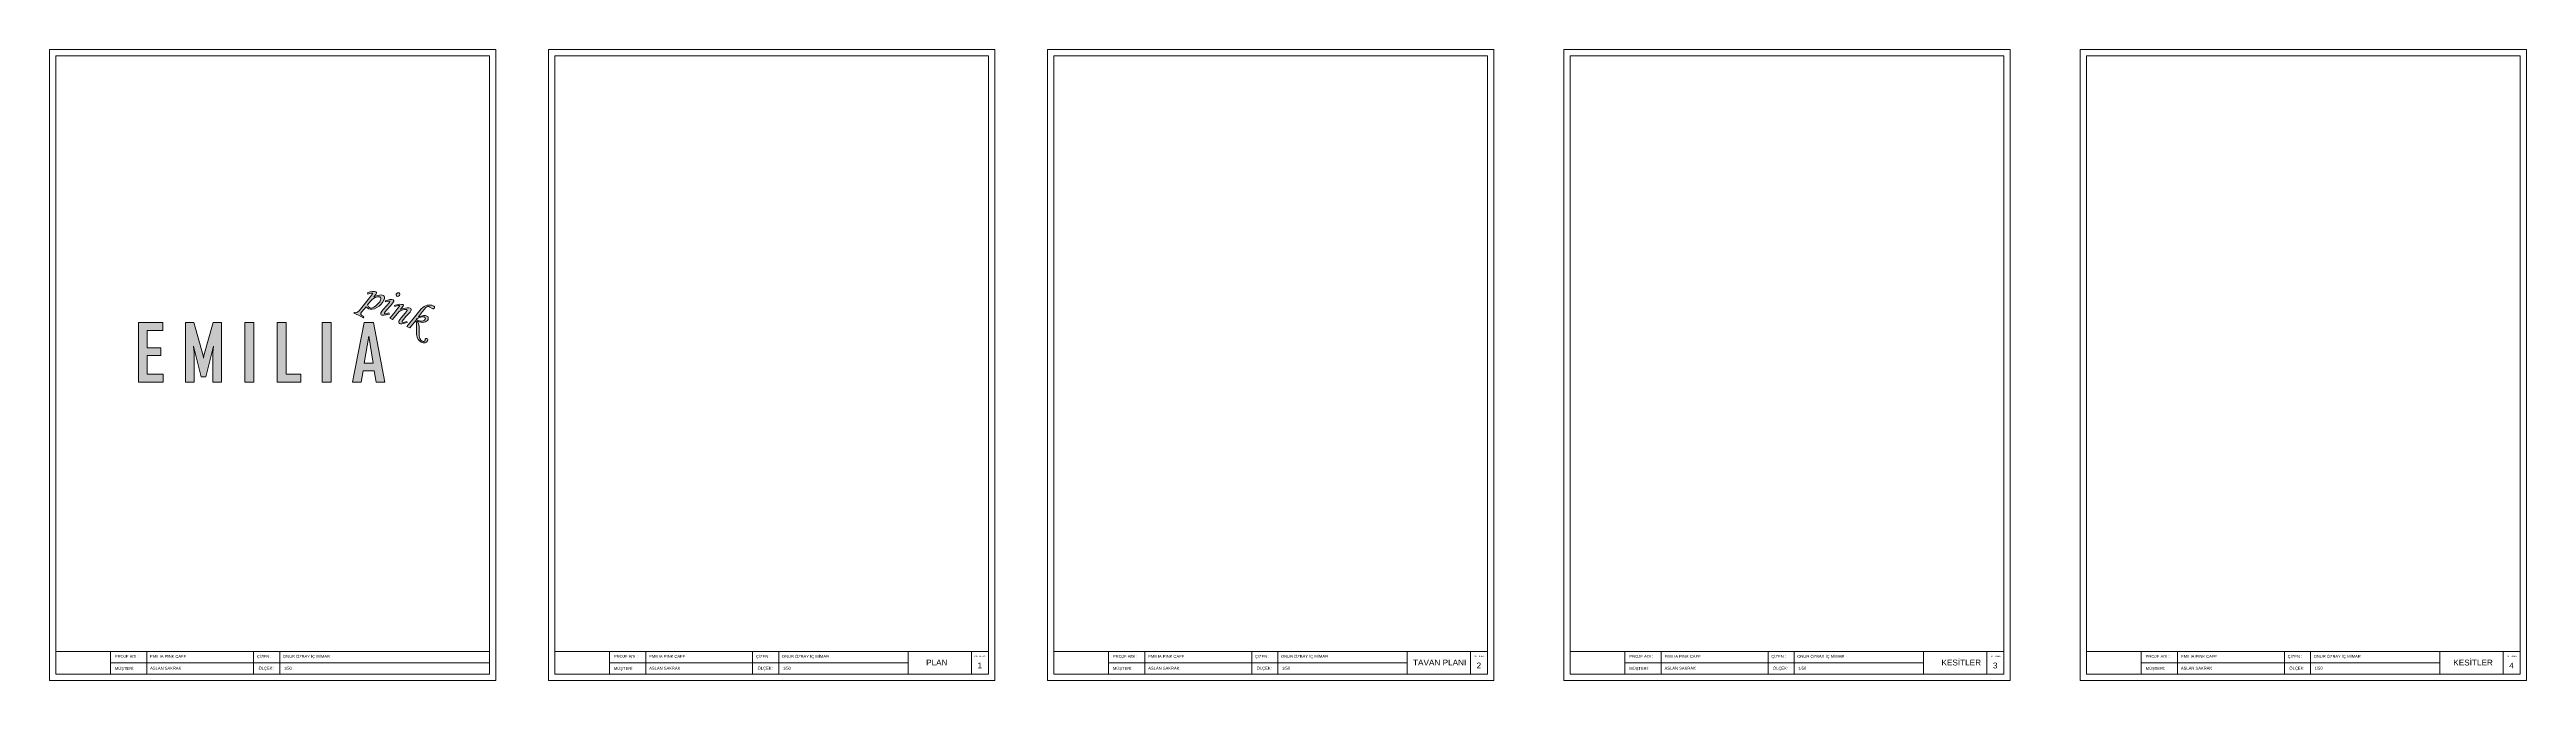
# Paper-space layout 'Layout1' of a CAD drawing. Header units: inches. Extents: x -45 to 189, y 2 to 61.
import ezdxf

# ---------------------------------------------------------------- set-up
doc = ezdxf.new("R2010")
doc.units = ezdxf.units.IN
doc.header["$MEASUREMENT"] = 0
doc.layers.get('0').update_dxf_attribs({"lineweight": 9})
doc.styles.add('oz', font='arial.ttf', dxfattribs={"height": 15})
picture_1 = doc.add_image_def('image1.jpg', size_in_pixel=(748, 310))

psp = doc.layouts.get("Layout1")

# ---------------------------------------------------------------- hatches: boundary and pattern name
h = psp.add_hatch(color=211)
h.dxf.hatch_style = 1
h.paths.add_polyline_path([(-13.04, 37.87), (-13.08, 37.97), (-13.15, 38.03), (-13.31, 38.07), (-13.51, 38.06), (-13.71, 38.01), (-14.05, 37.9), (-13.85, 38.13), (-13.79, 38.23), (-13.79, 38.31), (-13.85, 38.36), (-13.99, 38.4), (-14.17, 38.4), (-14.39, 38.36), (-14.64, 38.27), (-14.6, 38.16), (-14.33, 38.25), (-14.19, 38.25), (-14.16, 38.22), (-14.16, 38.18), (-14.46, 37.8), (-15.43, 36.59), (-15.54, 36.47), (-15.63, 36.42), (-15.74, 36.4), (-15.87, 36.43), (-15.93, 36.36), (-15.48, 36.17), (-15.04, 35.93), (-14.97, 36.01), (-15.16, 36.14), (-15.26, 36.24), (-15.28, 36.29), (-15.27, 36.36), (-15.21, 36.44), (-14.77, 36.96), (-14.67, 36.85), (-14.55, 36.77), (-14.38, 36.72), (-14.19, 36.72), (-13.98, 36.77), (-13.76, 36.88), (-13.55, 37.02), (-13.37, 37.18), (-13.22, 37.37), (-13.1, 37.58), (-13.04, 37.74)])
h.paths.add_polyline_path([(-14.08, 37.75), (-13.91, 37.83), (-13.71, 37.89), (-13.57, 37.91), (-13.47, 37.89), (-13.41, 37.84), (-13.37, 37.77), (-13.37, 37.69), (-13.4, 37.6), (-13.49, 37.44), (-13.6, 37.29), (-13.87, 37.02), (-14.03, 36.91), (-14.17, 36.85), (-14.3, 36.83), (-14.41, 36.86), (-14.54, 36.96), (-14.64, 37.14), (-14.36, 37.48), (-14.21, 37.65)], flags=16)
h.paths.add_polyline_path([(-12.15, 37.45), (-12.15, 37.53), (-12.23, 37.6), (-12.35, 37.63), (-12.52, 37.63), (-12.73, 37.59), (-12.98, 37.51), (-12.93, 37.41), (-12.64, 37.49), (-12.55, 37.48), (-12.53, 37.46), (-12.53, 37.43), (-12.58, 37.37), (-13.12, 36.75), (-13.28, 36.54), (-13.37, 36.39), (-13.39, 36.33), (-13.38, 36.26), (-13.35, 36.21), (-13.3, 36.18), (-13.21, 36.16), (-13.09, 36.16), (-12.89, 36.19), (-12.58, 36.28), (-12.62, 36.38), (-12.89, 36.31), (-13.02, 36.3), (-13.04, 36.33), (-13.04, 36.38), (-12.87, 36.61), (-12.48, 37.06)])
h.paths.add_polyline_path([(-11.29, 37.01), (-11.25, 37.07), (-11.26, 37.11), (-11.31, 37.16), (-11.43, 37.19), (-11.58, 37.2), (-11.79, 37.16), (-12.08, 37.08), (-12.05, 36.99), (-11.76, 37.07), (-11.66, 37.07), (-11.64, 37.04), (-11.64, 37), (-11.68, 36.95), (-12.17, 36.34), (-12.54, 35.88), (-12.27, 35.75), (-11.83, 36.31), (-11.69, 36.47), (-11.56, 36.57), (-11.37, 36.65), (-11.16, 36.7), (-11.03, 36.71), (-10.93, 36.69), (-10.89, 36.65), (-10.89, 36.6), (-11.08, 36.36), (-11.48, 35.91), (-11.66, 35.66), (-11.69, 35.56), (-11.7, 35.48), (-11.67, 35.42), (-11.61, 35.38), (-11.52, 35.36), (-11.39, 35.36), (-11.16, 35.41), (-10.91, 35.49), (-10.92, 35.58), (-11.14, 35.52), (-11.28, 35.49), (-11.36, 35.5), (-11.38, 35.53), (-11.36, 35.59), (-11.25, 35.76), (-11.02, 36.03), (-10.63, 36.46), (-10.55, 36.58), (-10.52, 36.66), (-10.53, 36.73), (-10.56, 36.79), (-10.62, 36.83), (-10.74, 36.86), (-10.9, 36.85), (-11.24, 36.79), (-11.54, 36.69)])
h.paths.add_polyline_path([(-11.58, 38.13), (-11.59, 38.19), (-11.61, 38.23), (-11.66, 38.27), (-11.73, 38.28), (-11.81, 38.27), (-11.88, 38.22), (-11.93, 38.15), (-11.95, 38.1), (-11.94, 38.04), (-11.91, 37.99), (-11.87, 37.96), (-11.79, 37.94), (-11.72, 37.96), (-11.64, 38.01), (-11.59, 38.07)])
h.paths.add_polyline_path([(-9.45, 36.52), (-9.14, 36.89), (-9.06, 36.96), (-8.98, 36.99), (-8.92, 37), (-8.86, 36.98), (-8.77, 36.93), (-8.55, 36.79), (-8.49, 36.77), (-8.43, 36.77), (-8.38, 36.8), (-8.34, 36.84), (-8.33, 36.9), (-8.34, 36.96), (-8.39, 37.01), (-8.47, 37.06), (-8.58, 37.1), (-8.72, 37.12), (-8.87, 37.12), (-9.02, 37.1), (-9.17, 37.06), (-9.31, 37), (-9.43, 36.9), (-9.57, 36.78), (-10.22, 35.98), (-10.92, 35.11), (-10.65, 34.98), (-10.1, 35.68), (-10.03, 35.44), (-10.02, 35.05), (-10.02, 34.34), (-9.97, 34.09), (-9.88, 33.89), (-9.75, 33.74), (-9.57, 33.62), (-9.39, 33.57), (-9.22, 33.58), (-9.08, 33.64), (-8.99, 33.75), (-8.97, 33.82), (-8.97, 33.88), (-9, 33.93), (-9.04, 33.96), (-9.13, 33.96), (-9.2, 33.9), (-9.22, 33.82), (-9.23, 33.74), (-9.27, 33.71), (-9.33, 33.69), (-9.41, 33.69), (-9.49, 33.72), (-9.62, 33.82), (-9.71, 33.97), (-9.76, 34.21), (-9.76, 34.58), (-9.76, 35.11), (-9.83, 35.39), (-9.9, 35.5), (-9.99, 35.63), (-9.79, 35.55), (-9.61, 35.5), (-9.45, 35.49), (-9.3, 35.5), (-9.18, 35.54), (-9.08, 35.59), (-9, 35.66), (-8.94, 35.75), (-8.91, 35.85), (-8.92, 35.95), (-8.97, 36.03), (-9.04, 36.09), (-9.18, 36.13), (-9.35, 36.14), (-9.59, 36.09), (-9.85, 36)])
h.paths.add_polyline_path([(-9.72, 35.95), (-9.53, 36), (-9.38, 36.02), (-9.27, 36), (-9.23, 35.96), (-9.2, 35.91), (-9.19, 35.85), (-9.21, 35.78), (-9.27, 35.7), (-9.36, 35.64), (-9.48, 35.61), (-9.64, 35.61), (-9.83, 35.66), (-10.05, 35.75), (-9.97, 35.86)], flags=16)
at = {"ltscale": 3}
h = psp.add_hatch(color=256, dxfattribs=at)
h.dxf.hatch_style = 1
h.paths.add_polyline_path([(-33.9, 35.48), (-36.21, 35.48), (-36.21, 29.85), (-33.87, 29.85), (-33.87, 30.6), (-35.37, 30.6), (-35.37, 32.36), (-34.1, 32.36), (-34.1, 33.09), (-35.37, 33.09), (-35.37, 34.73), (-33.9, 34.73)])
h.paths.add_polyline_path([(-28.38, 35.48), (-29.18, 35.48), (-30.06, 32.37), (-30.08, 32.11), (-30.1, 32.37), (-30.99, 35.48), (-31.78, 35.48), (-31.78, 29.85), (-30.97, 29.85), (-30.97, 32.63), (-31.02, 33.24), (-30.3, 30.37), (-29.87, 30.37), (-29.14, 33.24), (-29.19, 32.63), (-29.19, 29.85), (-28.38, 29.85)])
h.paths.add_polyline_path([(-25.34, 35.48), (-26.18, 35.48), (-26.18, 29.85), (-25.34, 29.85)])
h.paths.add_polyline_path([(-22.29, 35.48), (-23.13, 35.48), (-23.13, 29.85), (-20.92, 29.85), (-20.92, 30.6), (-22.29, 30.6)])
h.paths.add_polyline_path([(-18.05, 35.48), (-18.89, 35.48), (-18.89, 29.85), (-18.05, 29.85)])
h.paths.add_polyline_path([(-14.07, 35.48), (-14.96, 35.48), (-16.05, 29.87), (-16.05, 29.85), (-15.22, 29.85), (-15.05, 30.92), (-14, 30.92), (-13.83, 29.85), (-12.99, 29.85)])
h.paths.add_polyline_path([(-14.52, 34.18), (-14.11, 31.64), (-14.94, 31.64)], flags=16)

# ---------------------------------------------------------------- linework, layer by layer
at = {"color": 211}
for p, q in [((-15.43, 36.59), (-14.46, 37.8)), ((-14.64, 38.27), (-14.39, 38.36)), ((-14.6, 38.16), (-14.64, 38.27)), ((-14.36, 37.48), (-14.64, 37.14)), ((-14.33, 38.25), (-14.6, 38.16)), ((-14.46, 37.8), (-14.16, 38.18)), ((-14.39, 38.36), (-14.17, 38.4)), ((-14.21, 37.65), (-14.36, 37.48)), ((-14.19, 38.25), (-14.33, 38.25)), ((-14.08, 37.75), (-14.21, 37.65)), ((-14.16, 38.22), (-14.19, 38.25)), ((-14.17, 38.4), (-13.99, 38.4)), ((-14.16, 38.18), (-14.16, 38.22)), ((-13.91, 37.83), (-14.08, 37.75)), ((-13.85, 38.13), (-14.05, 37.9)), ((-14.05, 37.9), (-13.71, 38.01)), ((-13.99, 38.4), (-13.85, 38.36)), ((-13.71, 37.89), (-13.91, 37.83)), ((-13.85, 38.36), (-13.79, 38.31)), ((-13.79, 38.23), (-13.85, 38.13)), ((-13.79, 38.31), (-13.79, 38.23)), ((-13.71, 38.01), (-13.51, 38.06)), ((-13.57, 37.91), (-13.71, 37.89)), ((-13.6, 37.29), (-13.49, 37.44)), ((-13.47, 37.89), (-13.57, 37.91)), ((-13.51, 38.06), (-13.31, 38.07)), ((-13.49, 37.44), (-13.4, 37.6)), ((-13.41, 37.84), (-13.47, 37.89)), ((-13.37, 37.77), (-13.41, 37.84)), ((-13.4, 37.6), (-13.37, 37.69)), ((-13.37, 37.69), (-13.37, 37.77)), ((-13.22, 37.37), (-13.37, 37.18)), ((-13.31, 38.07), (-13.15, 38.03)), ((-13.1, 37.58), (-13.22, 37.37)), ((-13.15, 38.03), (-13.08, 37.97)), ((-13.12, 36.75), (-12.58, 37.37)), ((-13.04, 37.74), (-13.1, 37.58)), ((-13.08, 37.97), (-13.04, 37.87)), ((-13.04, 37.87), (-13.04, 37.74)), ((-12.98, 37.51), (-12.73, 37.59)), ((-12.93, 37.41), (-12.98, 37.51)), ((-12.64, 37.49), (-12.93, 37.41)), ((-12.73, 37.59), (-12.52, 37.63)), ((-12.55, 37.48), (-12.64, 37.49)), ((-12.58, 37.37), (-12.53, 37.43)), ((-12.53, 37.46), (-12.55, 37.48)), ((-12.53, 37.43), (-12.53, 37.46)), ((-12.52, 37.63), (-12.35, 37.63)), ((-12.15, 37.45), (-12.48, 37.06)), ((-12.35, 37.63), (-12.23, 37.6)), ((-12.23, 37.6), (-12.15, 37.53)), ((-12.15, 37.53), (-12.15, 37.45)), ((-11.95, 38.1), (-11.93, 38.15)), ((-11.94, 38.04), (-11.95, 38.1)), ((-11.91, 37.99), (-11.94, 38.04)), ((-11.93, 38.15), (-11.88, 38.22)), ((-11.87, 37.96), (-11.91, 37.99)), ((-11.88, 38.22), (-11.81, 38.27)), ((-11.79, 37.94), (-11.87, 37.96)), ((-11.81, 38.27), (-11.73, 38.28)), ((-11.72, 37.96), (-11.79, 37.94)), ((-11.73, 38.28), (-11.66, 38.27)), ((-11.64, 38.01), (-11.72, 37.96)), ((-11.66, 38.27), (-11.61, 38.23)), ((-11.59, 38.07), (-11.64, 38.01)), ((-11.61, 38.23), (-11.59, 38.19)), ((-11.59, 38.19), (-11.58, 38.13)), ((-11.58, 38.13), (-11.59, 38.07)), ((-15.93, 36.36), (-15.87, 36.43)), ((-15.48, 36.17), (-15.93, 36.36)), ((-15.87, 36.43), (-15.74, 36.4)), ((-15.74, 36.4), (-15.63, 36.42)), ((-15.63, 36.42), (-15.54, 36.47)), ((-15.54, 36.47), (-15.43, 36.59)), ((-15.04, 35.93), (-15.48, 36.17)), ((-15.27, 36.36), (-15.28, 36.29)), ((-15.28, 36.29), (-15.26, 36.24)), ((-15.21, 36.44), (-15.27, 36.36)), ((-15.26, 36.24), (-15.16, 36.14)), ((-14.77, 36.96), (-15.21, 36.44)), ((-15.16, 36.14), (-14.97, 36.01)), ((-14.97, 36.01), (-15.04, 35.93)), ((-14.67, 36.85), (-14.77, 36.96)), ((-14.55, 36.77), (-14.67, 36.85)), ((-14.64, 37.14), (-14.54, 36.96)), ((-14.38, 36.72), (-14.55, 36.77)), ((-14.54, 36.96), (-14.41, 36.86)), ((-14.41, 36.86), (-14.3, 36.83)), ((-14.19, 36.72), (-14.38, 36.72)), ((-14.3, 36.83), (-14.17, 36.85)), ((-13.98, 36.77), (-14.19, 36.72)), ((-14.17, 36.85), (-14.03, 36.91)), ((-14.03, 36.91), (-13.87, 37.02)), ((-13.76, 36.88), (-13.98, 36.77)), ((-13.87, 37.02), (-13.6, 37.29)), ((-13.55, 37.02), (-13.76, 36.88)), ((-13.37, 37.18), (-13.55, 37.02)), ((-13.39, 36.33), (-13.37, 36.39)), ((-13.38, 36.26), (-13.39, 36.33)), ((-13.35, 36.21), (-13.38, 36.26)), ((-13.37, 36.39), (-13.28, 36.54)), ((-13.3, 36.18), (-13.35, 36.21)), ((-13.21, 36.16), (-13.3, 36.18)), ((-13.28, 36.54), (-13.12, 36.75)), ((-13.09, 36.16), (-13.21, 36.16)), ((-12.89, 36.19), (-13.09, 36.16)), ((-12.87, 36.61), (-13.04, 36.38)), ((-13.04, 36.38), (-13.04, 36.33)), ((-13.04, 36.33), (-13.02, 36.3)), ((-13.02, 36.3), (-12.89, 36.31)), ((-12.89, 36.31), (-12.62, 36.38)), ((-12.58, 36.28), (-12.89, 36.19)), ((-12.48, 37.06), (-12.87, 36.61)), ((-12.62, 36.38), (-12.58, 36.28)), ((-12.54, 35.88), (-12.17, 36.34)), ((-12.27, 35.75), (-12.54, 35.88)), ((-11.83, 36.31), (-12.27, 35.75)), ((-12.17, 36.34), (-11.68, 36.95)), ((-12.08, 37.08), (-11.79, 37.16)), ((-12.05, 36.99), (-12.08, 37.08)), ((-11.76, 37.07), (-12.05, 36.99)), ((-11.69, 36.47), (-11.83, 36.31)), ((-11.79, 37.16), (-11.58, 37.2)), ((-11.66, 37.07), (-11.76, 37.07)), ((-11.7, 35.48), (-11.69, 35.56)), ((-11.67, 35.42), (-11.7, 35.48)), ((-11.56, 36.57), (-11.69, 36.47)), ((-11.69, 35.56), (-11.66, 35.66)), ((-11.68, 36.95), (-11.64, 37)), ((-11.61, 35.38), (-11.67, 35.42)), ((-11.64, 37.04), (-11.66, 37.07)), ((-11.66, 35.66), (-11.48, 35.91)), ((-11.64, 37), (-11.64, 37.04)), ((-11.52, 35.36), (-11.61, 35.38)), ((-11.58, 37.2), (-11.43, 37.19)), ((-11.37, 36.65), (-11.56, 36.57)), ((-11.29, 37.01), (-11.54, 36.69)), ((-11.54, 36.69), (-11.24, 36.79)), ((-11.39, 35.36), (-11.52, 35.36)), ((-11.48, 35.91), (-11.08, 36.36)), ((-11.43, 37.19), (-11.31, 37.16)), ((-11.16, 35.41), (-11.39, 35.36)), ((-11.36, 35.59), (-11.38, 35.53)), ((-11.38, 35.53), (-11.36, 35.5)), ((-11.16, 36.7), (-11.37, 36.65)), ((-11.25, 35.76), (-11.36, 35.59)), ((-11.36, 35.5), (-11.28, 35.49)), ((-11.31, 37.16), (-11.26, 37.11)), ((-11.25, 37.07), (-11.29, 37.01)), ((-11.28, 35.49), (-11.14, 35.52)), ((-11.26, 37.11), (-11.25, 37.07)), ((-11.02, 36.03), (-11.25, 35.76)), ((-11.24, 36.79), (-10.9, 36.85)), ((-11.03, 36.71), (-11.16, 36.7)), ((-10.91, 35.49), (-11.16, 35.41)), ((-11.14, 35.52), (-10.92, 35.58)), ((-11.08, 36.36), (-10.89, 36.6)), ((-10.93, 36.69), (-11.03, 36.71)), ((-10.63, 36.46), (-11.02, 36.03)), ((-10.89, 36.65), (-10.93, 36.69)), ((-10.92, 35.11), (-10.22, 35.98)), ((-10.92, 35.58), (-10.91, 35.49)), ((-10.65, 34.98), (-10.92, 35.11)), ((-10.9, 36.85), (-10.74, 36.86)), ((-10.89, 36.6), (-10.89, 36.65)), ((-10.74, 36.86), (-10.62, 36.83)), ((-10.1, 35.68), (-10.65, 34.98)), ((-10.55, 36.58), (-10.63, 36.46)), ((-10.62, 36.83), (-10.56, 36.79)), ((-10.56, 36.79), (-10.53, 36.73)), ((-10.52, 36.66), (-10.55, 36.58)), ((-10.53, 36.73), (-10.52, 36.66)), ((-10.22, 35.98), (-9.57, 36.78)), ((-10.03, 35.44), (-10.1, 35.68)), ((-9.97, 35.86), (-10.05, 35.75)), ((-10.05, 35.75), (-9.83, 35.66)), ((-10.02, 35.05), (-10.03, 35.44)), ((-10.02, 34.34), (-10.02, 35.05)), ((-9.79, 35.55), (-9.99, 35.63)), ((-9.99, 35.63), (-9.9, 35.5)), ((-9.72, 35.95), (-9.97, 35.86)), ((-9.9, 35.5), (-9.83, 35.39)), ((-9.45, 36.52), (-9.85, 36)), ((-9.85, 36), (-9.59, 36.09)), ((-9.83, 35.66), (-9.64, 35.61)), ((-9.83, 35.39), (-9.76, 35.11)), ((-9.61, 35.5), (-9.79, 35.55)), ((-9.76, 35.11), (-9.76, 34.58)), ((-9.53, 36), (-9.72, 35.95)), ((-9.64, 35.61), (-9.48, 35.61)), ((-9.45, 35.49), (-9.61, 35.5)), ((-9.59, 36.09), (-9.35, 36.14)), ((-9.57, 36.78), (-9.43, 36.9)), ((-9.38, 36.02), (-9.53, 36)), ((-9.48, 35.61), (-9.36, 35.64)), ((-9.14, 36.89), (-9.45, 36.52)), ((-9.3, 35.5), (-9.45, 35.49)), ((-9.43, 36.9), (-9.31, 37)), ((-9.27, 36), (-9.38, 36.02)), ((-9.36, 35.64), (-9.27, 35.7)), ((-9.35, 36.14), (-9.18, 36.13)), ((-9.31, 37), (-9.17, 37.06)), ((-9.18, 35.54), (-9.3, 35.5)), ((-9.23, 35.96), (-9.27, 36)), ((-9.27, 35.7), (-9.21, 35.78)), ((-9.2, 35.91), (-9.23, 35.96)), ((-9.21, 35.78), (-9.19, 35.85)), ((-9.19, 35.85), (-9.2, 35.91)), ((-9.18, 36.13), (-9.04, 36.09)), ((-9.08, 35.59), (-9.18, 35.54)), ((-9.17, 37.06), (-9.02, 37.1)), ((-9.06, 36.96), (-9.14, 36.89)), ((-9, 35.66), (-9.08, 35.59)), ((-8.98, 36.99), (-9.06, 36.96)), ((-9.04, 36.09), (-8.97, 36.03)), ((-9.02, 37.1), (-8.87, 37.12)), ((-8.94, 35.75), (-9, 35.66)), ((-8.92, 37), (-8.98, 36.99)), ((-8.97, 36.03), (-8.92, 35.95)), ((-8.91, 35.85), (-8.94, 35.75)), ((-8.86, 36.98), (-8.92, 37)), ((-8.92, 35.95), (-8.91, 35.85)), ((-8.87, 37.12), (-8.72, 37.12)), ((-8.77, 36.93), (-8.86, 36.98)), ((-8.55, 36.79), (-8.77, 36.93)), ((-8.72, 37.12), (-8.58, 37.1)), ((-8.58, 37.1), (-8.47, 37.06)), ((-8.49, 36.77), (-8.55, 36.79)), ((-8.43, 36.77), (-8.49, 36.77)), ((-8.47, 37.06), (-8.39, 37.01)), ((-8.38, 36.8), (-8.43, 36.77)), ((-8.39, 37.01), (-8.34, 36.96)), ((-8.34, 36.84), (-8.38, 36.8)), ((-8.34, 36.96), (-8.33, 36.9)), ((-8.33, 36.9), (-8.34, 36.84)), ((-9.97, 34.09), (-10.02, 34.34)), ((-9.88, 33.89), (-9.97, 34.09)), ((-9.75, 33.74), (-9.88, 33.89)), ((-9.76, 34.58), (-9.76, 34.21)), ((-9.76, 34.21), (-9.71, 33.97)), ((-9.57, 33.62), (-9.75, 33.74)), ((-9.71, 33.97), (-9.62, 33.82)), ((-9.62, 33.82), (-9.49, 33.72)), ((-9.39, 33.57), (-9.57, 33.62)), ((-9.49, 33.72), (-9.41, 33.69)), ((-9.41, 33.69), (-9.33, 33.69)), ((-9.22, 33.58), (-9.39, 33.57)), ((-9.33, 33.69), (-9.27, 33.71)), ((-9.27, 33.71), (-9.23, 33.74)), ((-9.23, 33.74), (-9.22, 33.82)), ((-9.22, 33.82), (-9.2, 33.9)), ((-9.08, 33.64), (-9.22, 33.58)), ((-9.2, 33.9), (-9.13, 33.96)), ((-9.13, 33.96), (-9.04, 33.96)), ((-8.99, 33.75), (-9.08, 33.64)), ((-9.04, 33.96), (-9, 33.93)), ((-9, 33.93), (-8.97, 33.88)), ((-8.97, 33.82), (-8.99, 33.75)), ((-8.97, 33.88), (-8.97, 33.82))]:
    psp.add_line(p, q, dxfattribs=at)
for p, q in [((-36.21, 29.85), (-36.21, 35.48)), ((-36.21, 35.48), (-33.9, 35.48)), ((-33.9, 35.48), (-33.9, 34.73)), ((-31.78, 29.85), (-31.78, 35.48)), ((-31.78, 35.48), (-30.99, 35.48)), ((-30.99, 35.48), (-30.1, 32.37)), ((-30.06, 32.37), (-29.18, 35.48)), ((-29.18, 35.48), (-28.38, 35.48)), ((-28.38, 35.48), (-28.38, 29.85)), ((-26.18, 29.85), (-26.18, 35.48)), ((-26.18, 35.48), (-25.34, 35.48)), ((-25.34, 35.48), (-25.34, 29.85)), ((-23.13, 29.85), (-23.13, 35.48)), ((-23.13, 35.48), (-22.29, 35.48)), ((-22.29, 35.48), (-22.29, 30.6)), ((-18.89, 29.85), (-18.89, 35.48)), ((-18.89, 35.48), (-18.05, 35.48)), ((-18.05, 35.48), (-18.05, 29.85)), ((-16.05, 29.87), (-14.96, 35.48)), ((-14.96, 35.48), (-14.07, 35.48)), ((-14.07, 35.48), (-12.99, 29.85)), ((-33.9, 34.73), (-35.37, 34.73)), ((-35.37, 34.73), (-35.37, 33.09)), ((-35.37, 33.09), (-34.1, 33.09)), ((-34.1, 33.09), (-34.1, 32.36)), ((-30.3, 30.37), (-31.02, 33.24)), ((-31.02, 33.24), (-30.97, 32.63)), ((-29.14, 33.24), (-29.87, 30.37)), ((-29.19, 32.63), (-29.14, 33.24)), ((-14.52, 34.18), (-14.94, 31.64)), ((-14.11, 31.64), (-14.52, 34.18)), ((-34.1, 32.36), (-35.37, 32.36)), ((-35.37, 32.36), (-35.37, 30.6)), ((-35.37, 30.6), (-33.87, 30.6)), ((-33.87, 30.6), (-33.87, 29.85)), ((-30.97, 32.63), (-30.97, 29.85)), ((-29.87, 30.37), (-30.3, 30.37)), ((-30.1, 32.37), (-30.08, 32.11)), ((-30.08, 32.11), (-30.06, 32.37)), ((-29.19, 29.85), (-29.19, 32.63)), ((-22.29, 30.6), (-20.92, 30.6)), ((-20.92, 30.6), (-20.92, 29.85)), ((-15.05, 30.92), (-15.22, 29.85)), ((-14, 30.92), (-15.05, 30.92)), ((-14.94, 31.64), (-14.11, 31.64)), ((-13.83, 29.85), (-14, 30.92)), ((-33.87, 29.85), (-36.21, 29.85)), ((-30.97, 29.85), (-31.78, 29.85)), ((-28.38, 29.85), (-29.19, 29.85)), ((-25.34, 29.85), (-26.18, 29.85)), ((-20.92, 29.85), (-23.13, 29.85)), ((-18.05, 29.85), (-18.89, 29.85)), ((-16.05, 29.85), (-16.05, 29.87)), ((-15.22, 29.85), (-16.05, 29.85)), ((-12.99, 29.85), (-13.83, 29.85)), ((-43.98, 4.5), (-3.16, 4.5)), ((-38.83, 3.43), (-3.16, 3.43)), ((-35.41, 4.5), (-35.41, 2.37)), ((-25.36, 4.5), (-25.36, 2.37)), ((-22.89, 4.5), (-22.89, 2.37)), ((-3.16, 4.5), (-3.16, 2.37)), ((3, 4.5), (43.82, 4.5)), ((8.15, 3.43), (36.26, 3.43)), ((11.57, 4.5), (11.57, 2.37)), ((21.62, 4.5), (21.62, 2.37)), ((24.09, 4.5), (24.09, 2.37)), ((36.26, 4.5), (36.26, 2.37)), ((42.23, 4.5), (42.23, 2.37)), ((49.98, 4.5), (90.8, 4.5)), ((55.12, 3.43), (83.24, 3.43)), ((58.55, 4.5), (58.55, 2.37)), ((68.6, 4.5), (68.6, 2.37)), ((71.07, 4.5), (71.07, 2.37)), ((83.24, 4.5), (83.24, 2.37)), ((89.21, 4.5), (89.21, 2.37)), ((98.59, 4.5), (139.41, 4.5)), ((103.74, 3.43), (131.85, 3.43)), ((107.16, 4.5), (107.16, 2.37)), ((117.21, 4.5), (117.21, 2.37)), ((119.68, 4.5), (119.68, 2.37)), ((131.85, 4.5), (131.85, 2.37)), ((137.82, 4.5), (137.82, 2.37)), ((147.2, 4.5), (188.02, 4.5)), ((152.35, 3.43), (180.46, 3.43)), ((155.77, 4.5), (155.77, 2.37)), ((165.82, 4.5), (165.82, 2.37)), ((168.29, 4.5), (168.29, 2.37)), ((180.46, 4.5), (180.46, 2.37)), ((186.43, 4.5), (186.43, 2.37))]:
    psp.add_line(p, q)
for points in [[(-2.57, 61.18), (-44.57, 61.18), (-44.57, 1.78), (-2.57, 1.78), (-2.57, 61.18)], [(44.41, 61.18), (2.41, 61.18), (2.41, 1.78), (44.41, 1.78), (44.41, 61.18)], [(91.39, 61.18), (49.39, 61.18), (49.39, 1.78), (91.39, 1.78), (91.39, 61.18)], [(140, 61.18), (98, 61.18), (98, 1.78), (140, 1.78), (140, 61.18)], [(188.61, 61.18), (146.61, 61.18), (146.61, 1.78), (188.61, 1.78), (188.61, 61.18)]]:
    psp.add_lwpolyline(points)
for points in [[(-3.16, 60.59), (-43.98, 60.59), (-43.98, 2.37), (-3.16, 2.37)], [(43.82, 60.59), (3, 60.59), (3, 2.37), (43.82, 2.37)], [(90.8, 60.59), (49.98, 60.59), (49.98, 2.37), (90.8, 2.37)], [(139.41, 60.59), (98.59, 60.59), (98.59, 2.37), (139.41, 2.37)], [(188.02, 60.59), (147.2, 60.59), (147.2, 2.37), (188.02, 2.37)]]:
    psp.add_lwpolyline(points, close=True)

# ---------------------------------------------------------------- texts
at = {"style": 'oz'}
for s, height, p in [('PROJE ADI :', 0.2762, (-38.42, 3.91)), ('MÜŞTERİ:', 0.276, (-38.42, 2.77)), ('ASLAN SAKRAK', 0.2762, (-35.1, 2.79)), ('EMILIA PINK CAFE', 0.2762, (-35.1, 3.91)), ('ÇİZEN :          ONUR ÖZBAY İÇ MİMAR', 0.2762, (-25.05, 3.91)), ('ÖLÇEK:         1/50', 0.2762, (-24.89, 2.79)), ('PROJE ADI :', 0.2762, (8.56, 3.91)), ('MÜŞTERİ:', 0.276, (8.56, 2.77)), ('ASLAN SAKRAK', 0.2762, (11.88, 2.79)), ('EMILIA PINK CAFE', 0.2762, (11.88, 3.91)), ('ÇİZEN :          ONUR ÖZBAY İÇ MİMAR', 0.2762, (21.93, 3.91)), ('ÖLÇEK:         1/50', 0.2762, (22.09, 2.79)), ('PLAN', 0.552, (37.95, 3.19)), ('PAFTA NO:', 0.138, (42.52, 3.99)), ('1', 0.552, (42.79, 2.91)), ('PROJE ADI :', 0.2762, (55.54, 3.91)), ('MÜŞTERİ:', 0.276, (55.54, 2.77)), ('ASLAN SAKRAK', 0.2762, (58.86, 2.79)), ('EMILIA PINK CAFE', 0.2762, (58.86, 3.91)), ('ÇİZEN :          ONUR ÖZBAY İÇ MİMAR', 0.2762, (68.91, 3.91)), ('ÖLÇEK:         1/50', 0.2762, (69.07, 2.79)), ('TAVAN PLANI', 0.5524, (83.79, 3.19)), ('PAFTA NO:', 0.138, (89.5, 3.99)), ('2', 0.552, (89.77, 2.91)), ('PROJE ADI :', 0.2762, (104.15, 3.91)), ('MÜŞTERİ:', 0.276, (104.15, 2.77)), ('ASLAN SAKRAK', 0.2762, (107.47, 2.79)), ('EMILIA PINK CAFE', 0.2762, (107.47, 3.91)), ('ÇİZEN :          ONUR ÖZBAY İÇ MİMAR', 0.2762, (117.52, 3.91)), ('ÖLÇEK:         1/50', 0.2762, (117.68, 2.79)), ('KESİTLER', 0.552, (133.54, 3.19)), ('PAFTA NO:', 0.138, (138.11, 3.99)), ('3', 0.552, (138.38, 2.91)), ('PROJE ADI :', 0.2762, (152.76, 3.91)), ('MÜŞTERİ:', 0.276, (152.76, 2.77)), ('ASLAN SAKRAK', 0.2762, (156.08, 2.79)), ('EMILIA PINK CAFE', 0.2762, (156.08, 3.91)), ('ÇİZEN :          ONUR ÖZBAY İÇ MİMAR', 0.2762, (166.13, 3.91)), ('ÖLÇEK:         1/50', 0.2762, (166.29, 2.79)), ('KESİTLER', 0.552, (181.72, 3.19)), ('PAFTA NO:', 0.138, (186.72, 3.99)), ('4', 0.552, (186.99, 2.91))]:
    psp.add_text(s, height=height, dxfattribs=at).set_placement(p)

# ---------------------------------------------------------------- pictures from other files: only their frames are drawn
image = psp.add_image(picture_1, insert=(-43.98, 2.37), size_in_units=(5.15, 2.13))
image.dxf.flags = 7
image = psp.add_image(picture_1, insert=(3, 2.37), size_in_units=(5.15, 2.13))
image.dxf.flags = 7
image = psp.add_image(picture_1, insert=(49.98, 2.37), size_in_units=(5.15, 2.13))
image.dxf.flags = 7
image = psp.add_image(picture_1, insert=(98.59, 2.37), size_in_units=(5.15, 2.13))
image.dxf.flags = 7
image = psp.add_image(picture_1, insert=(147.2, 2.37), size_in_units=(5.15, 2.13))
image.dxf.flags = 7

# ---------------------------------------------------------------- viewports
at = {"layer": '0'}
psp.add_viewport(center=(23.41, 32.55), size=(40.82, 56.088), view_center_point=(86528.685, -69884.492), view_height=2804.4199, dxfattribs=at)
for center, view_center_point, status in [((70.39, 32.55), (83665.337, -69884.492), 3), ((119, 32.55), (89520.331, -70146.861), 4)]:
    psp.add_viewport(center=center, size=(40.82, 56.088), view_center_point=view_center_point, view_height=2804.42, status=status, dxfattribs=at)
at = {"layer": '0', "view_twist_angle": 90}
psp.add_viewport(center=(167.61, 32.55), size=(40.82, 56.088), view_center_point=(70196.012, 91984.186), view_height=2804.4201, status=5, dxfattribs=at)

doc.saveas('drawing.dxf')
